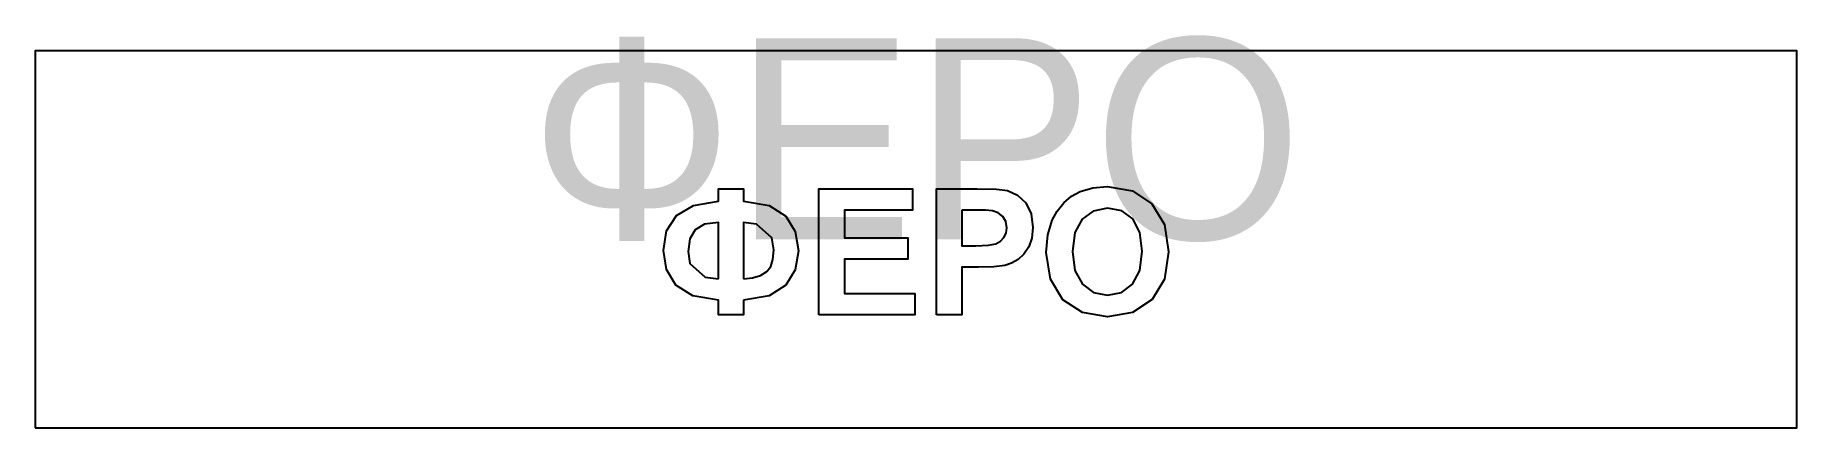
# Model space of a CAD drawing. Header units: metres. Extents: x 0 to 70, y 0 to 15.6.
import ezdxf
from ezdxf.enums import TextEntityAlignment as Align

# ---------------------------------------------------------------- set-up
doc = ezdxf.new("R2010")
doc.units = ezdxf.units.M
for name, color, linetype in [('FERO_OUTLINE', 7, 'Continuous'), ('FERO_TEXT', 7, 'Continuous'), ('GOST_FRAME', 8, 'Continuous')]:
    doc.layers.add(name, color=color, linetype=linetype)

msp = doc.modelspace()

# ---------------------------------------------------------------- linework, layer by layer
at = {"layer": 'FERO_OUTLINE'}
for points in [[(28.14, 5.084), (28.14, 4.5), (27.149, 4.5), (27.149, 5.084), (26.126, 5.255), (25.455, 5.677), (25.085, 6.295), (24.962, 7.05), (25.091, 7.832), (25.478, 8.442), (26.154, 8.847), (27.149, 9.012), (27.149, 9.507), (28.14, 9.507), (28.14, 9.012), (29.159, 8.842), (29.83, 8.423), (30.203, 7.808), (30.328, 7.046), (30.204, 6.29), (29.832, 5.674), (29.161, 5.254), (28.14, 5.084)], [(31.142, 4.5), (31.142, 9.51), (34.857, 9.51), (34.857, 8.663), (32.154, 8.663), (32.154, 7.553), (34.669, 7.553), (34.669, 6.708), (32.154, 6.708), (32.154, 5.344), (34.952, 5.344), (34.952, 4.5), (31.142, 4.5)], [(35.811, 4.5), (35.811, 9.51), (37.434, 9.51), (38.196, 9.492), (38.637, 9.436), (39.033, 9.256), (39.358, 8.945), (39.576, 8.512), (39.649, 7.969), (39.607, 7.544), (39.481, 7.193), (39.291, 6.913), (39.056, 6.7), (38.796, 6.551), (38.531, 6.462), (38.088, 6.408), (37.482, 6.39), (36.822, 6.39), (36.822, 4.5), (35.811, 4.5)], [(40.178, 6.975), (40.235, 7.679), (40.407, 8.26), (40.609, 8.623), (40.873, 8.947), (41.183, 9.212), (41.521, 9.398), (42.025, 9.546), (42.602, 9.596), (43.598, 9.424), (44.373, 8.909), (44.872, 8.088), (45.038, 6.998), (44.874, 5.917), (44.379, 5.099), (43.608, 4.586), (42.615, 4.415), (41.611, 4.585), (40.837, 5.096), (40.343, 5.907), (40.178, 6.975)], [(36.822, 8.663), (36.822, 7.241), (37.376, 7.241), (37.875, 7.261), (38.175, 7.32), (38.356, 7.421), (38.492, 7.566), (38.578, 7.747), (38.606, 7.955), (38.566, 8.205), (38.446, 8.406), (38.263, 8.551), (38.039, 8.629), (37.767, 8.654), (37.311, 8.663), (36.822, 8.663)], [(41.22, 7.009), (41.318, 6.261), (41.613, 5.718), (42.059, 5.389), (42.611, 5.28), (43.162, 5.389), (43.605, 5.715), (43.896, 6.26), (43.993, 7.022), (43.898, 7.774), (43.614, 8.307), (43.175, 8.626), (42.611, 8.732), (42.046, 8.624), (41.603, 8.302), (41.316, 7.764), (41.22, 7.009)], [(27.149, 5.928), (27.149, 8.167), (26.599, 8.096), (26.226, 7.882), (26.013, 7.523), (25.943, 7.019), (26.018, 6.542), (26.621, 5.997), (27.149, 5.928)], [(28.14, 5.928), (28.509, 5.962), (28.822, 6.062), (29.066, 6.218), (29.227, 6.421), (29.317, 6.699), (29.348, 7.08), (29.272, 7.556), (28.668, 8.099), (28.14, 8.167), (28.14, 5.928)]]:
    msp.add_lwpolyline(points, close=True, dxfattribs=at)
at = {"layer": 'GOST_FRAME'}
msp.add_lwpolyline([(0, 0), (70, 0), (70, 15), (0, 15), (0, 0)], dxfattribs=at)

# ---------------------------------------------------------------- texts
at = {"layer": 'FERO_TEXT'}
msp.add_text('ФЕРО', height=8, dxfattribs=at).set_placement((35, 7.5), align=Align.CENTER)

doc.saveas('drawing.dxf')
